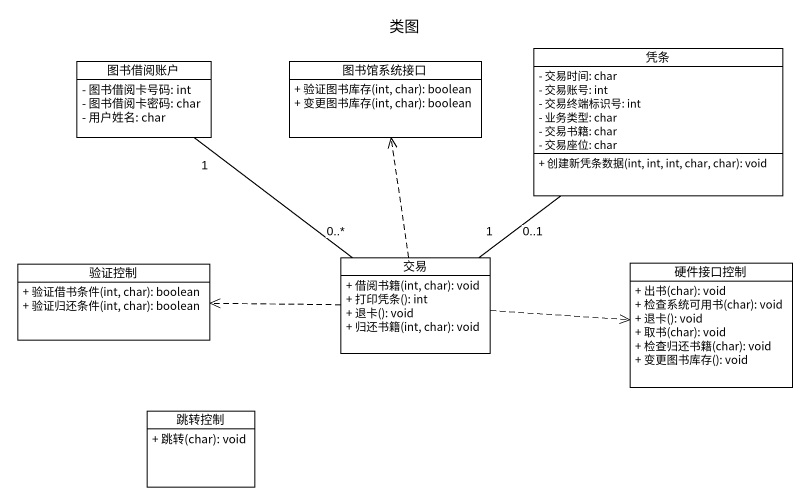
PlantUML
@startuml
title 类图
hide circle
hide empty members
skinparam classAttributeIconSize 0
class 凭条 {
  - 交易时间: char
  - 交易账号: int
  - 交易终端标识号: int
  - 业务类型: char
  - 交易书籍: char
  - 交易座位: char
  + 创建新凭条数据(int, int, int, char, char): void
}
class 图书借阅账户 {
  - 图书借阅卡号码: int
  - 图书借阅卡密码: char
  - 用户姓名: char
}
class 图书馆系统接口 {
  + 验证图书库存(int, char): boolean
  + 变更图书库存(int, char): boolean
}
class 验证控制 {
  + 验证借书条件(int, char): boolean
  + 验证归还条件(int, char): boolean
}
class 交易 {
  + 借阅书籍(int, char): void
  + 打印凭条(): int
  + 退卡(): void
  + 归还书籍(int, char): void
}
class 硬件接口控制 {
  + 出书(char): void
  + 检查系统可用书(char): void
  + 退卡(): void
  + 取书(char): void
  + 检查归还书籍(char): void
  + 变更图书库存(): void
}
class 跳转控制 {
  + 跳转(char): void
}
交易 "1" -up- "0..1" 凭条
交易 "0..*" -up- "1" 图书借阅账户
交易 .up.> 图书馆系统接口
交易 .left.> 验证控制
交易 .right.> 硬件接口控制
@enduml
